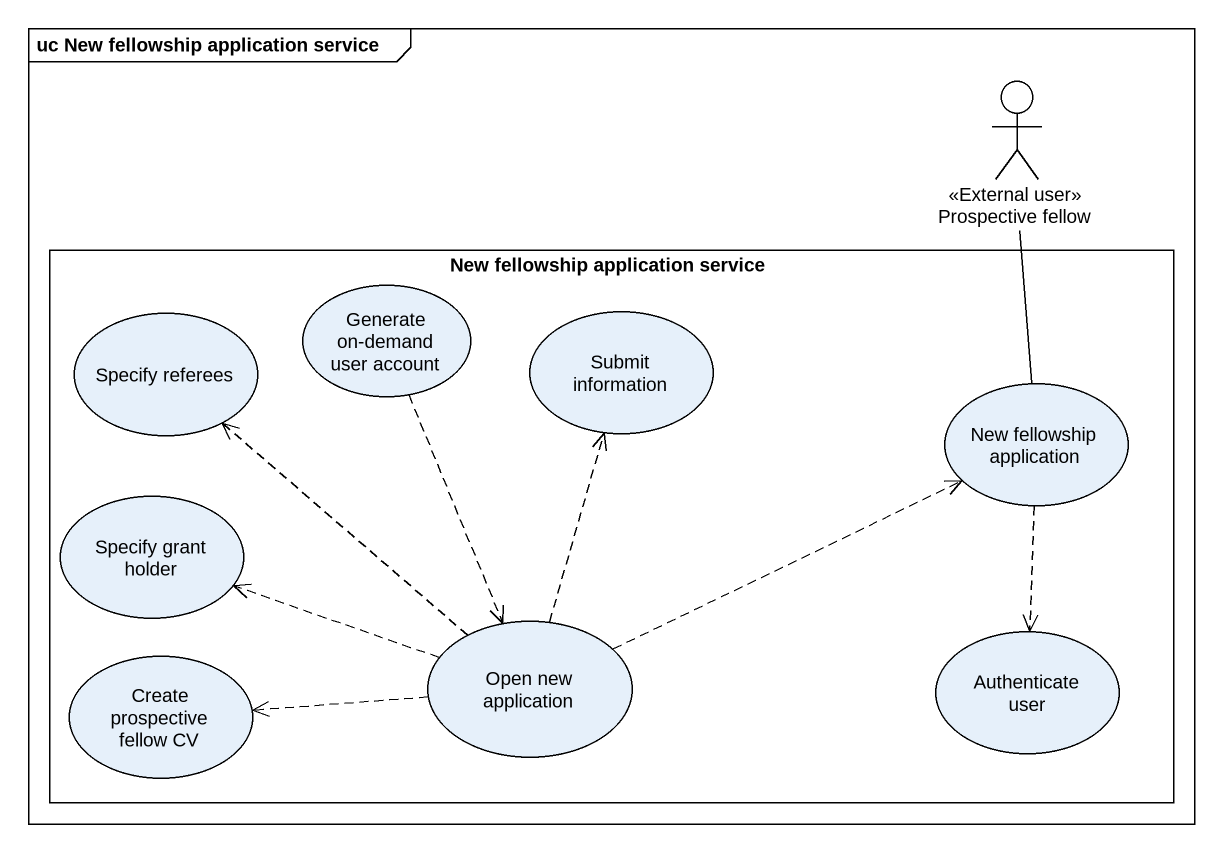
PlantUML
@startuml
mainframe uc New fellowship application service
actor "Prospective fellow" as Prospective_fellow <<External user>>
rectangle "New fellowship application service" as New_fellowship_application {
  usecase "Specify referees" as Specify_referees
  usecase "Generate on-demand user account" as Generate_on_demand_user
  usecase "Submit information" as Submit_information
  usecase "New fellowship application" as New_fellowship_application_2
  usecase "Specify grant holder" as Specify_grant_holder
  usecase "Create prospective fellow CV" as Create_prospective_fellow_CV
  usecase "Open new application" as Open_new_application
  usecase "Authenticate user" as Authenticate_user
}
Prospective_fellow -- New_fellowship_application_2
Generate_on_demand_user ..> Open_new_application
New_fellowship_application_2 ..> Authenticate_user
Open_new_application .up.> Specify_referees
Open_new_application .up.> Submit_information
Open_new_application .right.> New_fellowship_application_2
Open_new_application .left.> Specify_grant_holder
Open_new_application .left.> Create_prospective_fellow_CV
@enduml
